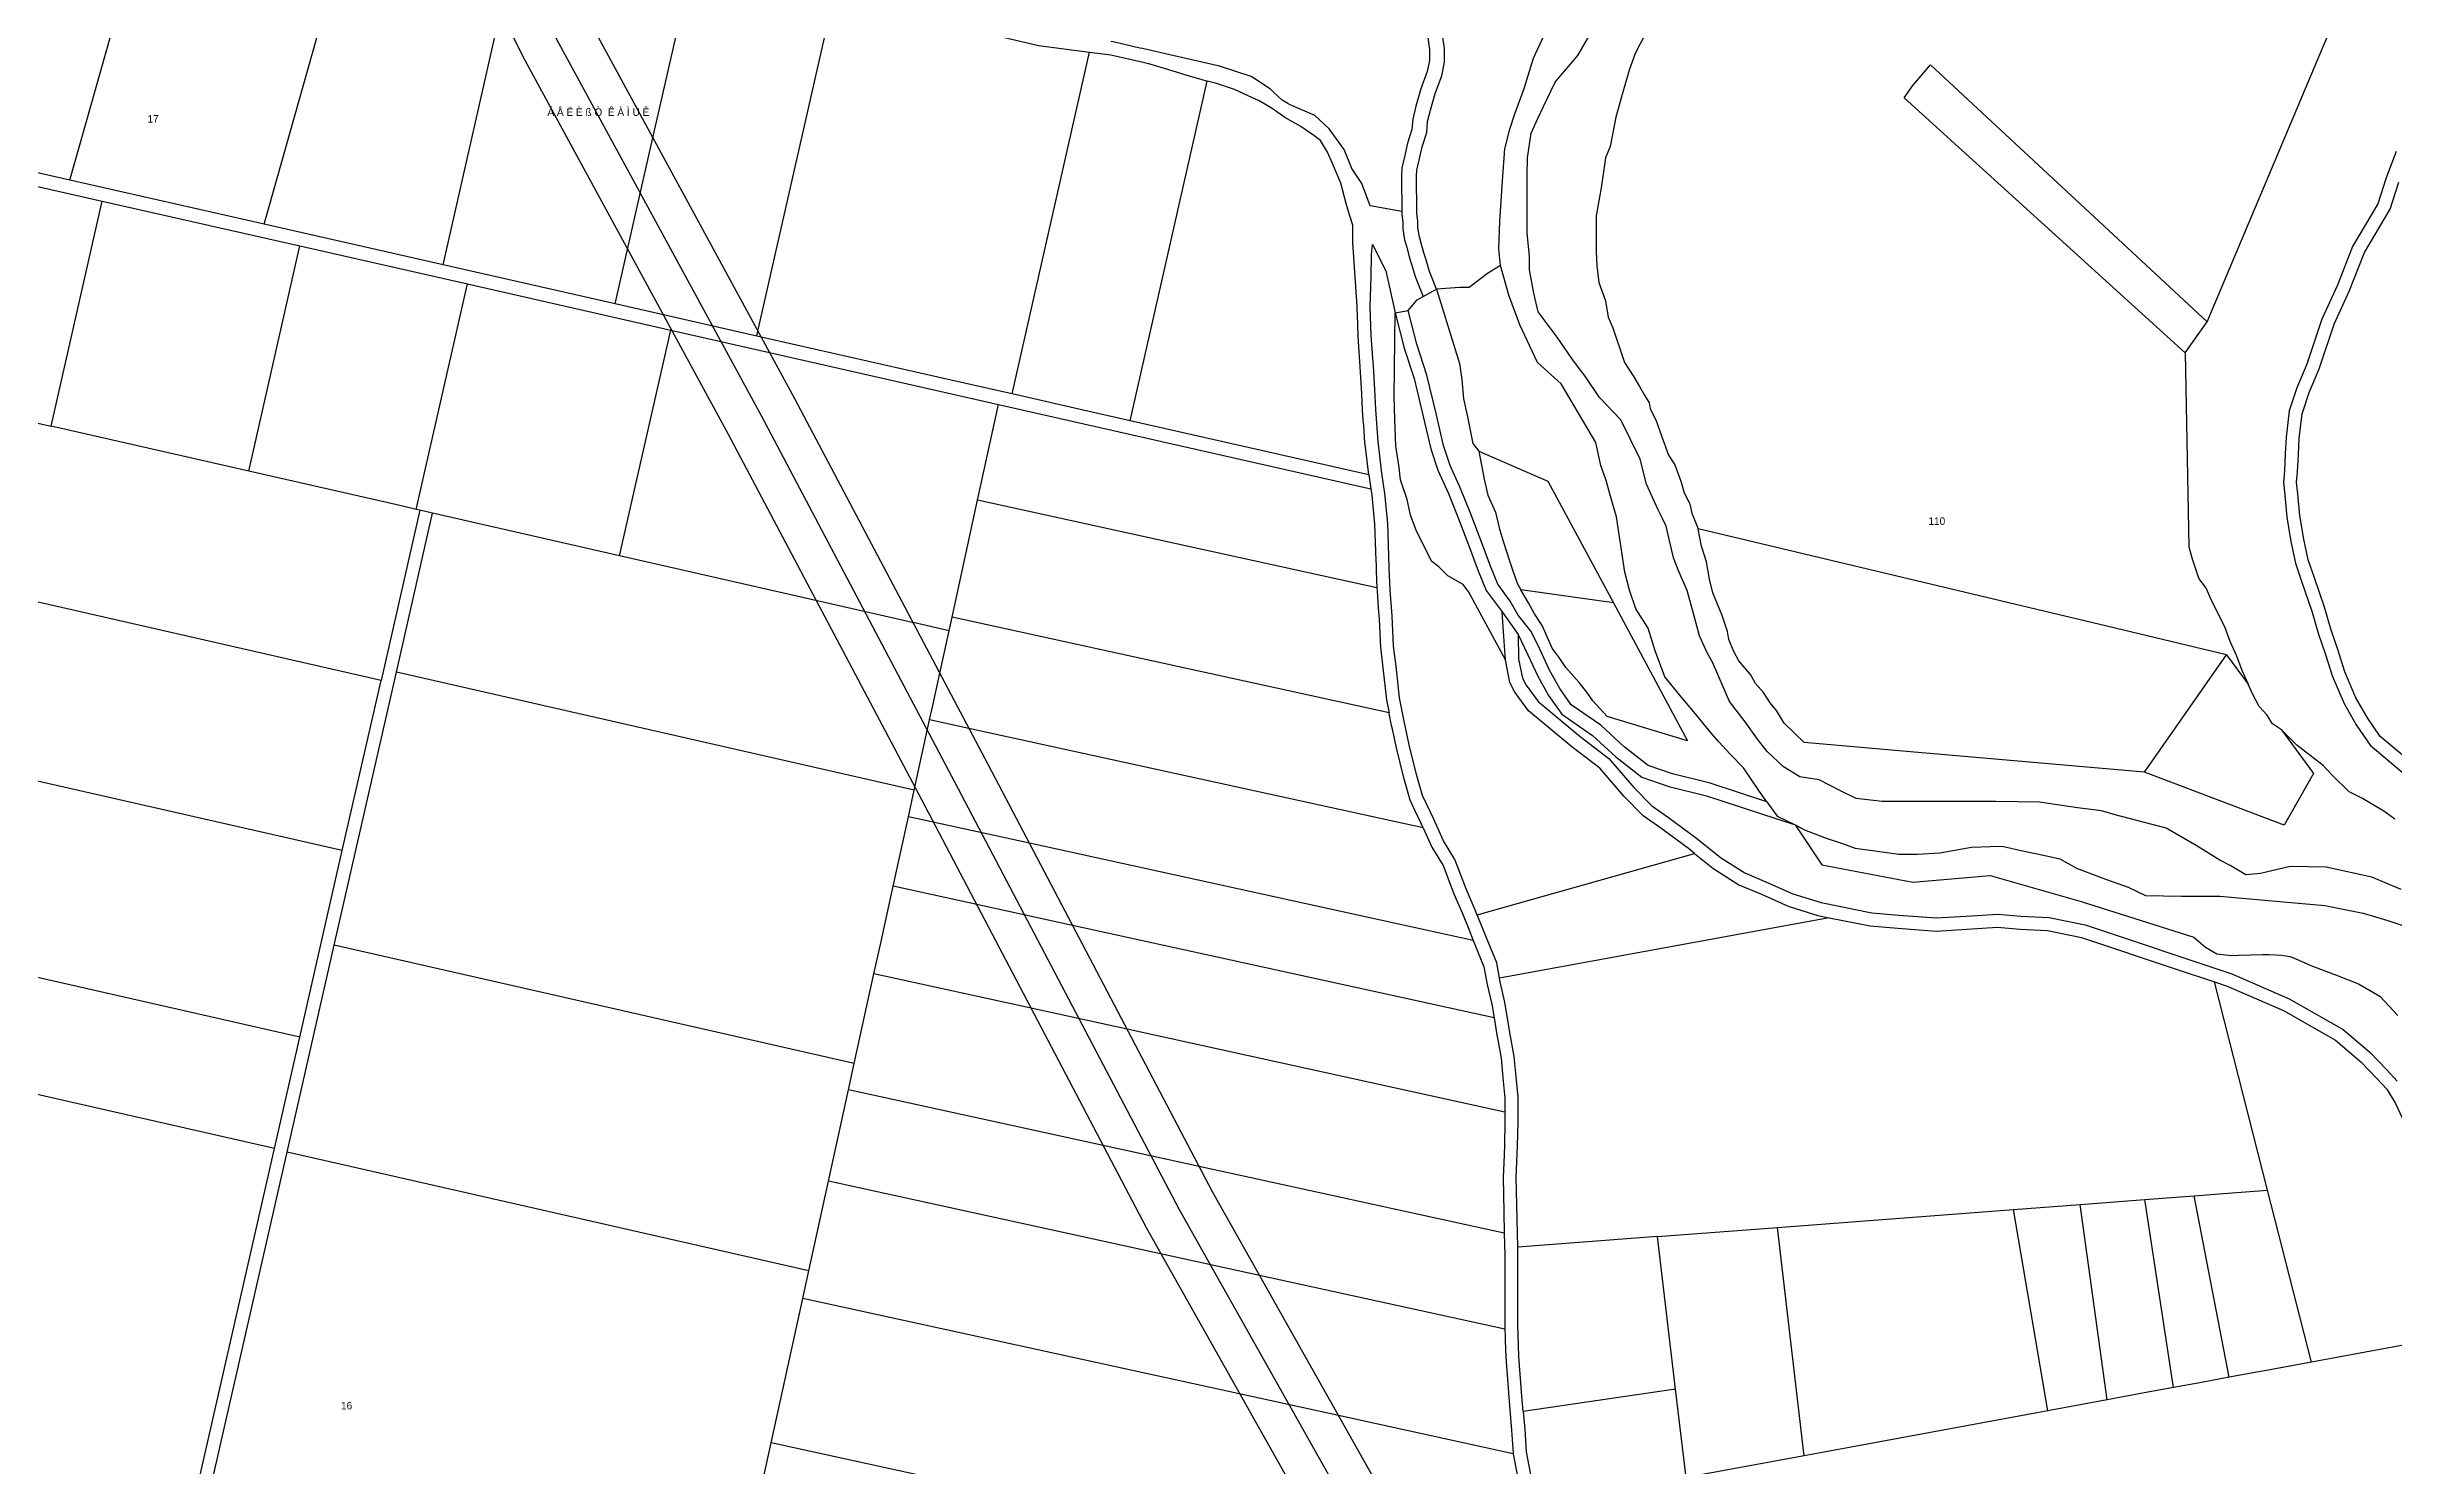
# Model space of a CAD drawing. Header units: metres. Extents: x 1082 to 7276, y 13258 to 20635.
# Drawn here: x 3964 to 4587, y 17077 to 17453 of the extents above; entities that cross this region are included whole.
import ezdxf

# ---------------------------------------------------------------- set-up
doc = ezdxf.new("R2010")
doc.units = ezdxf.units.M

msp = doc.modelspace()

# ---------------------------------------------------------------- linework, layer by layer
at = {"layer": '146'}
for points in [[(4350.07, 17395.25), (4349.65, 17399.67), (4349.89, 17406.94), (4350.62, 17417.721), (4351.23, 17426.24), (4352.6, 17431.5), (4353.85, 17435.26), (4356.34, 17442.279), (4358.84, 17450.301), (4362.71, 17458.69), (4369.1, 17467.221), (4377.62, 17479.5), (4391.77, 17497.051), (4396.02, 17502.99), (4399.07, 17512.67), (4403.99, 17522.49), (4405.1, 17525.131)], [(3970.21, 17417.91), (3993.47, 17500.199)], [(4021.83, 17406.211), (4045.05, 17488.391)], [(4537.7, 17380.32), (4578.09, 17476.119), (4584.34, 17490.961)], [(4069.32, 17395.43), (4088.29, 17479.06)], [(4115.04, 17385.07), (4125.04, 17429.16), (4134.72, 17471.859)], [(4152.65, 17376.539), (4152.94, 17377.85), (4173.09, 17466.66)], [(4173.09, 17466.66), (4196.68, 17460.94), (4203.26, 17459.381), (4211.79, 17457.359), (4215.01, 17456.6), (4227.42, 17453.66), (4240.97, 17451.9)], [(4330.79, 17455.67), (4331.25, 17452.631), (4331.23, 17449.69), (4330.63, 17446.75), (4328.93, 17442.131), (4327.63, 17437.529), (4326.79, 17434.15), (4326.55, 17431.41), (4325.38, 17427.76), (4324.6, 17424.1), (4323.92, 17421.221), (4323.77, 17419.25), (4323.77, 17415.34), (4323.9, 17412.961), (4323.92, 17409.57)], [(4333.1, 17389.019), (4331.2, 17393.65), (4330.32, 17396.779), (4329.69, 17398.66), (4329.05, 17401.17), (4328.55, 17402.92), (4328.17, 17405.301), (4328.16, 17406.93), (4327.91, 17409.19), (4327.9, 17413.07), (4327.77, 17415.449), (4327.76, 17419.09), (4327.88, 17420.59), (4328.51, 17423.221), (4329.25, 17426.731), (4330.5, 17430.619), (4330.75, 17433.5), (4331.49, 17436.5), (4332.74, 17440.891), (4334.49, 17445.65), (4335.24, 17449.289), (4335.23, 17452.92), (4334.72, 17456.43)], [(4589.19, 17229.609), (4581.48, 17232.85), (4569.34, 17235.49), (4559.8, 17235.74), (4551.89, 17233.859), (4548, 17233.481), (4543.85, 17235.981), (4541.09, 17237.359), (4534.8, 17241.24), (4526.88, 17245.881), (4513.31, 17249.381), (4509.67, 17250.5), (4503.26, 17251.25), (4493.21, 17252.75), (4481.54, 17253), (4456.8, 17252.99), (4451.4, 17252.99), (4444.5, 17253.731), (4440.22, 17255.869), (4434.69, 17258.75), (4429.54, 17259.5), (4425.26, 17262.131), (4420.86, 17266.26), (4418.34, 17269.519), (4415.07, 17274.15), (4410.92, 17279.539), (4406.37, 17289.93), (4404.99, 17292.44), (4402.97, 17296.949), (4401.33, 17302.84), (4399.68, 17308.981), (4397.41, 17313.99), (4396.02, 17317.619), (4394.12, 17326.019), (4393.12, 17328.09), (4391.99, 17330.43), (4390.97, 17332.529), (4388.83, 17337.17), (4387.18, 17343.81), (4382.01, 17354.33), (4376.35, 17360.221), (4372.57, 17365.85), (4371.1, 17367.83), (4369.04, 17370.609), (4365.14, 17376.25), (4360.1, 17383.01), (4358.96, 17387.9), (4357.82, 17394.16), (4357.81, 17397.67), (4357.17, 17403.94), (4357.16, 17411.58), (4357.14, 17419.221), (4357.26, 17423.859), (4358.25, 17430.381), (4360, 17434.26), (4361.5, 17437.519), (4364.63, 17443.91), (4370.64, 17451.051), (4374.27, 17457.32)], [(4388.58, 17456.82), (4385.83, 17451.56), (4384.21, 17447.17), (4382.21, 17440.029), (4380.72, 17434.641), (4379.23, 17426.869), (4377.98, 17423.869), (4376.86, 17415.85), (4375.5, 17408.449), (4375.51, 17403.32), (4375.52, 17398.93), (4375.65, 17395.17), (4376.16, 17390.789), (4377.93, 17385.9), (4378.69, 17381.519), (4379.95, 17378.76), (4382.98, 17369.49), (4385.5, 17365.731), (4387.02, 17363.1), (4388.34, 17360.869), (4389.54, 17358.84), (4389.79, 17357.211), (4391.3, 17354.33), (4392.82, 17350.07), (4394.71, 17344.94), (4396.35, 17342.31), (4397.99, 17338.051), (4398.75, 17335.16), (4400.39, 17331.91), (4400.9, 17329.529), (4402.59, 17325.33)], [(4220.4, 17361.17), (4240.97, 17451.9)], [(4240.97, 17451.9), (4246.65, 17451.16), (4255.19, 17449.24), (4256.67, 17448.9), (4262.85, 17447.08), (4267.06, 17445.721), (4270.49, 17444.711), (4272.24, 17444.25)], [(4323.92, 17409.57), (4315.5, 17411.09), (4313.26, 17417), (4310.61, 17421.029), (4308.57, 17426.08), (4304.57, 17431.51), (4300.82, 17435.109), (4294.22, 17437.91), (4293.59, 17438.279), (4292.12, 17439.15), (4289.86, 17441.31), (4289.01, 17442.119), (4284.63, 17445), (4283.9, 17445.471), (4275.44, 17448.19), (4263.42, 17450.971), (4255.05, 17452.85), (4254.35, 17453.01), (4247.26, 17454.609), (4246.59, 17454.699)], [(4251.78, 17354.051), (4272.24, 17444.25)], [(4315.13, 17339.69), (4314.42, 17345.66), (4314.11, 17348.24), (4313.76, 17352.83), (4313.66, 17354.17), (4313.46, 17356.82), (4313.23, 17361.211), (4312.94, 17366.981), (4312.29, 17376.519), (4312.09, 17382.301), (4312.04, 17383.789), (4312.02, 17384.369), (4312.02, 17384.41), (4310.92, 17401.33), (4310.92, 17405.94), (4310.04, 17408.76), (4309.13, 17411.699), (4307.72, 17417.131), (4305.49, 17422.35), (4304.17, 17425.4), (4302.33, 17428.449), (4300.49, 17429.801), (4297.07, 17432.17), (4292.86, 17434.539), (4289.44, 17436.92), (4286.01, 17438.949), (4283.12, 17440.301), (4279.44, 17442), (4274.43, 17443.69), (4272.24, 17444.25)], [(4531.91, 17372.07), (4457.27, 17439.82), (4459.56, 17443.07), (4464.28, 17448.529), (4537.7, 17380.32)], [(3918.33, 17426.09), (3978.81, 17412.369)], [(3970.21, 17417.91), (3920.64, 17429.16)], [(4587.87, 17425.56), (4585.28, 17418.5), (4583.08, 17411.641), (4576.35, 17400.279), (4572.32, 17390.039), (4568.17, 17380.981), (4564.17, 17369.051), (4561.55, 17362.779), (4559.47, 17356.66), (4558.7, 17349.65), (4558.46, 17345.221), (4558.22, 17340.731), (4557.98, 17337.699), (4558.36, 17334.289), (4558.88, 17328.49), (4559.92, 17321.99), (4561.22, 17316.211), (4562.88, 17311.231), (4565.53, 17303.5), (4567.3, 17297.359), (4569.07, 17292.211), (4570.99, 17286.119), (4574.09, 17278.94), (4577.32, 17273.279), (4581.02, 17267.891), (4592.35, 17258.381)], [(4021.83, 17406.211), (3970.21, 17417.91)], [(3965.25, 17352.59), (3978.81, 17412.369)], [(3978.81, 17412.369), (4031.29, 17400.471)], [(4594.7, 17260.981), (4583.64, 17270.26), (4580.29, 17275.15), (4577.22, 17280.51), (4574.27, 17287.35), (4572.39, 17293.301), (4570.63, 17298.42), (4568.86, 17304.551), (4566.2, 17312.359), (4564.58, 17317.15), (4563.35, 17322.65), (4562.35, 17328.92), (4561.84, 17334.65), (4561.46, 17337.76), (4561.71, 17340.49), (4561.95, 17345.029), (4562.19, 17349.369), (4562.91, 17355.9), (4564.82, 17361.551), (4567.45, 17367.81), (4571.43, 17379.69), (4575.54, 17388.67), (4579.5, 17398.74), (4586.29, 17410.19), (4588.58, 17417.359)], [(4069.32, 17395.43), (4021.83, 17406.211)], [(4323.92, 17409.57), (4323.92, 17408.961), (4324.18, 17406.699), (4324.17, 17404.981), (4324.64, 17402.051), (4325.19, 17400.131), (4325.85, 17397.529), (4326.5, 17395.6), (4327.42, 17392.35), (4329.58, 17387.051)], [(4017.72, 17340.641), (4031.29, 17400.471)], [(4031.29, 17400.471), (4075.78, 17390.381)], [(4343.9, 17222.83), (4343.2, 17224.551), (4340.94, 17229.801), (4337.99, 17237.56), (4334.94, 17242.481), (4332.33, 17248.41), (4329.36, 17254.57), (4327.77, 17260.15), (4325.88, 17267.99), (4324.62, 17273.85), (4323.24, 17280.519), (4322.35, 17288.85), (4321.72, 17294.18), (4321.33, 17302.289), (4320.81, 17309.051), (4320.56, 17315.019), (4320.55, 17315.15), (4320.15, 17326.85), (4319.37, 17334.721), (4318.61, 17340.119), (4317.59, 17348.58), (4316.95, 17357.051), (4316.77, 17360.6), (4316.43, 17367.19), (4315.78, 17376.699), (4315.52, 17384.381), (4315.75, 17392.231), (4315.87, 17398.221), (4316.06, 17400.881), (4319.62, 17393.81), (4322.12, 17382.711)], [(4115.04, 17385.07), (4069.32, 17395.43)], [(4350.07, 17395.25), (4346.65, 17393.16), (4341.76, 17389.4), (4339.25, 17389.4), (4333.1, 17389.019)], [(4420.85, 17252.85), (4418.87, 17255.609), (4414.59, 17261.869), (4411.07, 17265.5), (4408.03, 17268.84), (4406.16, 17270.891), (4401.38, 17276.779), (4398.1, 17280.779), (4393.7, 17286.051), (4391.17, 17292.94), (4389.28, 17298.949), (4386, 17304.09), (4384.36, 17309.1), (4383.1, 17313.859), (4380.93, 17328.519), (4379.59, 17333.039), (4378.15, 17338.16), (4376.76, 17342.17), (4375.37, 17348.31), (4366.17, 17363.85), (4359.88, 17369.481), (4355.21, 17379.5), (4352.31, 17387.4), (4350.07, 17395.25)], [(4062.21, 17330.51), (4075.78, 17390.381)], [(4075.78, 17390.381), (4129.77, 17378.141)], [(4325.57, 17383.33), (4327.95, 17386.131), (4329.58, 17387.051)], [(4329.58, 17387.051), (4333.1, 17389.019)], [(4333.1, 17389.019), (4339.16, 17369.221), (4339.8, 17364.961), (4340.31, 17359.83), (4341.33, 17355.06), (4342.72, 17348.051), (4344.33, 17345.94)], [(4152.65, 17376.539), (4115.04, 17385.07)], [(4351.39, 17290.57), (4341.67, 17308.58), (4340.16, 17310.58), (4336.14, 17312.84), (4333.75, 17315.221), (4331.86, 17316.721), (4329.97, 17320.35), (4327.7, 17324.99), (4326.19, 17329), (4325.3, 17333.131), (4323.53, 17338.391), (4323.15, 17341.65), (4322.26, 17347.289), (4321.99, 17354.43), (4321.85, 17360.449), (4322.12, 17382.711)], [(4322.12, 17382.711), (4325.57, 17383.33)], [(4322.12, 17382.711), (4324.54, 17373.359), (4327.19, 17365.24), (4329.58, 17355.16), (4331.62, 17346.57), (4333.44, 17340.9), (4336.24, 17334.699), (4338.87, 17328.231), (4341.89, 17320.369), (4344.17, 17314.221), (4346.28, 17308.981), (4350.54, 17303.34)], [(4420.85, 17252.85), (4405.79, 17257.789), (4395.76, 17260.289), (4389.32, 17262.539), (4382.94, 17267.449), (4376.74, 17273.25), (4368.85, 17278.66), (4365.81, 17282.961), (4363.11, 17287.83), (4360.49, 17293.42), (4358.26, 17298.119), (4354.82, 17302.43), (4352.69, 17306.15), (4349.36, 17310.69), (4347.43, 17315.481), (4345.17, 17321.6), (4342.13, 17329.519), (4339.46, 17336.08), (4336.71, 17342.16), (4334.99, 17347.51), (4332.98, 17355.971), (4330.56, 17366.18), (4327.9, 17374.34), (4325.57, 17383.33)], [(4531.91, 17372.07), (4537.7, 17380.32)], [(4116.18, 17318.211), (4129.77, 17378.141)], [(4129.77, 17378.141), (4156.03, 17372.18), (4216.84, 17358.391)], [(4220.4, 17361.17), (4217.62, 17361.801), (4200.7, 17365.641), (4153.8, 17376.269), (4152.65, 17376.539)], [(4531.91, 17372.07), (4532.88, 17320.551), (4533.77, 17317.42), (4535.54, 17312.039), (4537.42, 17309.529), (4538.81, 17306.4), (4542.34, 17299.381), (4543.73, 17295.5), (4545.5, 17291.619), (4546.89, 17287.859), (4548.58, 17284.109)], [(4211.26, 17332.92), (4216.84, 17358.391)], [(4216.84, 17358.391), (4315.66, 17335.981)], [(4251.78, 17354.051), (4239.24, 17356.9), (4220.4, 17361.17)], [(3953.75, 17355.211), (3965.25, 17352.59)], [(4017.72, 17340.641), (3965.25, 17352.59)], [(4315.13, 17339.69), (4251.78, 17354.051)], [(4344.33, 17345.94), (4345.75, 17338.529), (4346.77, 17334.269), (4348.79, 17329.76), (4349.8, 17325.25), (4350.81, 17322.119), (4352.45, 17316.85), (4353.46, 17313.971), (4354.6, 17310.711), (4355.49, 17309.17)], [(4344.33, 17345.94), (4362.65, 17338.051), (4380.12, 17305.67)], [(4062.21, 17330.51), (4058.16, 17331.43), (4054.74, 17332.211), (4017.72, 17340.641)], [(4315.13, 17339.69), (4315.14, 17339.67), (4315.66, 17335.981)], [(4063.14, 17330.289), (4062.21, 17330.51)], [(4204.47, 17301.881), (4211.26, 17332.92)], [(4317.28, 17309.711), (4211.26, 17332.92)], [(4315.66, 17335.981), (4315.9, 17334.301), (4316.66, 17326.619), (4316.91, 17319.369), (4317, 17316.82), (4317.04, 17315.76), (4317.04, 17315.67), (4317.1, 17314.09), (4317.28, 17309.711)], [(4063.14, 17330.289), (4052.85, 17285.1)], [(4056.94, 17287.31), (4066.55, 17329.519)], [(4066.55, 17329.519), (4063.14, 17330.289)], [(4116.18, 17318.211), (4066.55, 17329.519)], [(4430.72, 17268.641), (4425.37, 17273.779), (4423.35, 17277.16), (4421.71, 17279.16), (4419.95, 17281.92), (4417.81, 17284.301), (4416.43, 17286.68), (4414.92, 17288.56), (4413.4, 17290.31), (4412.02, 17292.82), (4410.76, 17295.949), (4410.38, 17298.08), (4408.99, 17302.34), (4406.46, 17308.35), (4405.62, 17311.961), (4404.81, 17316.619), (4403.42, 17320.76), (4402.59, 17325.33)], [(4542.89, 17291.881), (4509.2, 17299.91), (4402.59, 17325.33)], [(4203.68, 17298.289), (4194.11, 17300.461), (4193.92, 17300.51), (4190.45, 17301.301), (4116.18, 17318.211)], [(4052.85, 17285.1), (3943.46, 17310.01)], [(4317.28, 17309.711), (4317.32, 17308.84), (4317.65, 17304.4), (4317.87, 17301.359), (4318.23, 17293.891), (4318.88, 17288.449), (4319.78, 17279.99), (4320.51, 17276.481)], [(4380.12, 17305.67), (4355.49, 17309.17)], [(4399.71, 17269.029), (4378.4, 17275.51), (4374.63, 17279.65), (4372.99, 17282.029), (4370.98, 17284.529), (4367.45, 17288.539), (4365.69, 17291.17), (4363.8, 17293.68), (4361.15, 17299.69), (4359.14, 17302.82), (4357.5, 17305.699), (4355.49, 17309.17)], [(4380.12, 17305.67), (4399.71, 17269.029)], [(4203.68, 17298.289), (4204.47, 17301.881)], [(4320.51, 17276.481), (4204.47, 17301.881)], [(4350.54, 17303.34), (4354.78, 17297.279)], [(4351.39, 17290.57), (4350.98, 17296.769), (4350.54, 17303.34)], [(4198.51, 17274.67), (4199.34, 17278.471), (4201.21, 17287.029), (4203.68, 17298.289)], [(4354.78, 17297.279), (4357.32, 17291.93), (4359.99, 17286.24), (4362.84, 17281.09), (4366.35, 17276.119), (4374.55, 17270.51), (4380.68, 17264.779), (4387.63, 17259.43), (4394.76, 17256.93), (4404.83, 17254.42), (4428.3, 17246.721)], [(4354.78, 17297.279), (4354.86, 17290.779), (4355.94, 17285.74), (4356.91, 17283.82), (4360.09, 17279.471), (4371.22, 17270.24), (4378.88, 17264.391), (4385.51, 17256.65), (4390.26, 17251.801), (4394.67, 17248.75), (4402.14, 17243.199), (4408.51, 17238.109), (4414.97, 17233.981), (4420.75, 17231.529), (4427.71, 17228.43), (4435.19, 17226.109), (4448.7, 17223.4), (4455.87, 17222.779), (4465.79, 17222.051), (4473.71, 17222.539), (4482.12, 17223.051), (4488.26, 17222.551), (4495.76, 17222.17), (4505.29, 17220.25), (4544.29, 17207.17), (4559.52, 17200.59), (4573.83, 17192.449), (4580.94, 17186.4), (4585.42, 17181.69), (4588.18, 17178.68)], [(4040.44, 17214.85), (4056.94, 17287.31)], [(4194.42, 17256), (4056.94, 17287.31)], [(4401.57, 17239.17), (4400, 17240.44), (4392.63, 17245.91), (4387.99, 17249.109), (4382.92, 17254.289), (4376.46, 17261.83), (4369.04, 17267.5), (4357.52, 17277.06), (4353.91, 17281.981), (4352.61, 17284.57), (4351.39, 17290.57)], [(4521.04, 17260.769), (4542.89, 17291.881)], [(4542.89, 17291.881), (4548.58, 17284.109)], [(4042.55, 17239.91), (4052.85, 17285.1)], [(4557.48, 17271.949), (4555.08, 17273.58), (4553.56, 17275.961), (4551.55, 17278.211), (4549.66, 17281.721), (4548.58, 17284.109)], [(4194.42, 17256), (4198.51, 17274.67)], [(4329.59, 17245.961), (4208.95, 17272.381), (4198.51, 17274.67)], [(4329.59, 17245.961), (4329.15, 17246.949), (4327.19, 17251.01), (4326.07, 17253.32), (4324.38, 17259.26), (4322.47, 17267.211), (4321.48, 17271.81), (4321.19, 17273.131), (4320.54, 17276.289), (4320.51, 17276.481)], [(4521.04, 17260.769), (4462.98, 17265.83), (4457.89, 17266.269), (4430.72, 17268.641)], [(4557.48, 17271.949), (4565.92, 17260.42), (4558.21, 17246.68), (4521.04, 17260.769)], [(4587.52, 17248.279), (4584.63, 17250.41), (4578.97, 17253.789), (4575.45, 17255.539), (4570.92, 17259.93), (4568.53, 17262.56), (4563.88, 17266.06), (4561.49, 17267.94), (4557.48, 17271.949)], [(4042.55, 17239.91), (3933.16, 17264.82)], [(4192.87, 17248.92), (4194.42, 17256)], [(4420.85, 17252.85), (4423.53, 17249.09), (4428.3, 17246.721)], [(4188.83, 17230.49), (4192.87, 17248.92)], [(4342.87, 17216.08), (4225, 17241.891), (4192.87, 17248.92)], [(4329.59, 17245.961), (4331.84, 17240.85), (4334.84, 17236), (4337.7, 17228.481), (4339.98, 17223.199), (4341.67, 17219.039), (4342.87, 17216.08)], [(4428.3, 17246.721), (4435.44, 17236.17), (4459.58, 17231.57), (4480.13, 17233.289), (4504.26, 17226.391), (4534.22, 17216.93), (4537.24, 17214.301), (4540.26, 17212.551), (4544.15, 17212.051), (4546.03, 17212.18), (4552.44, 17212.31), (4554.19, 17212.31), (4557.46, 17212.18), (4559.72, 17211.81), (4561.86, 17210.93), (4565.25, 17209.43), (4572.54, 17206.67), (4577.94, 17204.551), (4583.6, 17201.289), (4588.38, 17196.16)], [(4428.3, 17246.721), (4430.82, 17245.461), (4436.6, 17243.211), (4440.88, 17241.83), (4444.27, 17240.58), (4450.8, 17239.711), (4455.82, 17238.961), (4460.85, 17238.961), (4466.75, 17239.34), (4475.16, 17240.84), (4480.18, 17240.971), (4483.32, 17241.1), (4488.72, 17239.85), (4494.25, 17238.721), (4498.64, 17237.721), (4503.04, 17235.221), (4510.96, 17232.211), (4516.74, 17230.211), (4521.39, 17227.961), (4530.93, 17227.83), (4541.1, 17227.84), (4568.98, 17225.34), (4579.16, 17223.34), (4585.69, 17221.34), (4590.22, 17219.84)], [(4031.27, 17190.381), (4042.55, 17239.91)], [(4343.9, 17222.83), (4401.57, 17239.17)], [(4401.57, 17239.17), (4406.46, 17235.26), (4413.33, 17230.869), (4419.36, 17228.32), (4426.48, 17225.15), (4430.09, 17224.029), (4434.33, 17222.721), (4437.38, 17222.1)], [(4183.74, 17207.199), (4185.62, 17215.801), (4188.83, 17230.49)], [(4348.37, 17195.551), (4236.47, 17220.051), (4188.83, 17230.49)], [(4349.83, 17206.01), (4349.08, 17210.09), (4346.37, 17216.769), (4343.9, 17222.83)], [(4437.38, 17222.1), (4349.83, 17206.01)], [(4437.38, 17222.1), (4448.2, 17219.93), (4455.59, 17219.289), (4465.77, 17218.539), (4473.92, 17219.051), (4482.08, 17219.551), (4488, 17219.06), (4495.32, 17218.69), (4504.38, 17216.859), (4529.48, 17208.44), (4539.64, 17205.039)], [(4031.27, 17190.381), (3921.88, 17215.289)], [(4027.92, 17159.869), (4040.44, 17214.85)], [(4178.52, 17183.4), (4040.44, 17214.85)], [(4342.87, 17216.08), (4343.12, 17215.449), (4345.7, 17209.1), (4346.57, 17204.35), (4347.8, 17199.131), (4348.37, 17195.551)], [(4178.52, 17183.4), (4183.74, 17207.199)], [(4351.25, 17170.519), (4250.95, 17192.481), (4183.74, 17207.199)], [(4354.66, 17134.631), (4354.28, 17153.19), (4354.64, 17161.43), (4354.75, 17167.99), (4354.74, 17174.471), (4354.22, 17179.949), (4353.7, 17185.279), (4352.55, 17191.6), (4351.27, 17199.66), (4350, 17205.07), (4349.83, 17206.01)], [(4553.77, 17149.779), (4539.64, 17205.039)], [(4539.64, 17205.039), (4543.03, 17203.9), (4557.96, 17197.461), (4571.81, 17189.57), (4578.54, 17183.85), (4582.86, 17179.301), (4585.39, 17176.539), (4587.77, 17172.76), (4589.54, 17169), (4591.17, 17162.699), (4594.2, 17154.029), (4597.33, 17142.881), (4600.38, 17126.981), (4604.18, 17113.019), (4604.61, 17111.359)], [(4348.37, 17195.551), (4349.1, 17191.01), (4349.25, 17190.15), (4350.23, 17184.801), (4350.73, 17179.65), (4350.73, 17179.609), (4351.24, 17174.31), (4351.25, 17170.519)], [(4024.54, 17160.83), (4031.27, 17190.381)], [(4024.54, 17160.83), (3915.15, 17185.74)], [(4177, 17176.44), (4178.52, 17183.4)], [(4171.68, 17152.16), (4177, 17176.44)], [(4351.08, 17138.32), (4270.09, 17156.06), (4177, 17176.44)], [(4351.25, 17170.519), (4351.25, 17168.01), (4351.14, 17161.539), (4350.95, 17157.019), (4350.78, 17153.24), (4350.97, 17143.91), (4351.08, 17138.32)], [(3988.12, 16985.131), (4027.92, 17159.869)], [(4001.78, 17060.891), (4024.54, 17160.83)], [(4166.46, 17128.32), (4027.92, 17159.869)], [(4166.46, 17128.32), (4171.68, 17152.16)], [(4351.27, 17112.83), (4286.13, 17127.1), (4171.68, 17152.16)], [(4534.31, 17148.301), (4542.07, 17148.891), (4553.77, 17149.779)], [(4565.44, 17104.131), (4553.77, 17149.779)], [(4423.6, 17139.881), (4486.28, 17144.65)], [(4486.28, 17144.65), (4504.04, 17146)], [(4495.43, 17091.199), (4486.28, 17144.65)], [(4504.04, 17146), (4521.15, 17147.301)], [(4511.2, 17094.109), (4504.04, 17146)], [(4521.15, 17147.301), (4529.4, 17147.93), (4534.31, 17148.301)], [(4528.78, 17097.359), (4521.15, 17147.301)], [(4543.52, 17100.08), (4534.31, 17148.301)], [(4351.08, 17138.32), (4351.2, 17132.519), (4351.24, 17114.09), (4351.27, 17112.83)], [(4391.76, 17137.449), (4354.66, 17134.631)], [(4391.76, 17137.449), (4423.6, 17139.881)], [(4396.56, 17096.971), (4391.76, 17137.449)], [(4430.74, 17079.26), (4423.6, 17139.881)], [(4356.13, 17091.019), (4355.77, 17095.09), (4355, 17105.57), (4354.73, 17114.15), (4354.7, 17132.56), (4354.66, 17134.631)], [(4164.87, 17121.039), (4166.46, 17128.32)], [(4156.48, 17082.721), (4164.87, 17121.039)], [(4353.47, 17079.74), (4307.07, 17089.9), (4164.87, 17121.039)], [(4351.27, 17112.83), (4351.34, 17110.881), (4351.37, 17109.84), (4351.51, 17105.391), (4352.28, 17094.81), (4353.05, 17086.051), (4353.46, 17079.82), (4353.47, 17079.74)], [(4604.61, 17111.359), (4565.44, 17104.131)], [(4543.52, 17100.08), (4535.78, 17098.65), (4528.78, 17097.359)], [(4565.44, 17104.131), (4555.86, 17102.359), (4543.52, 17100.08)], [(4396.56, 17096.971), (4356.13, 17091.019)], [(4399.35, 17073.461), (4396.56, 17096.971)], [(4511.2, 17094.109), (4495.43, 17091.199)], [(4528.78, 17097.359), (4520.54, 17095.84), (4511.2, 17094.109)], [(4356.13, 17091.019), (4356.54, 17086.31), (4356.92, 17080.26), (4358.44, 17072.44), (4359.38, 17066.08)], [(4495.43, 17091.199), (4430.74, 17079.26)], [(4148.78, 17047.58), (4156.48, 17082.721)], [(4361.89, 17037.75), (4332.83, 17044.109), (4156.48, 17082.721)], [(4353.47, 17079.74), (4354.99, 17071.85), (4355.19, 17070.461), (4356.26, 17063.31), (4356.65, 17061.551), (4358.43, 17053.34), (4358.47, 17053.17), (4360.58, 17044.211), (4360.87, 17042.769), (4361.89, 17037.75)], [(4430.74, 17079.26), (4399.35, 17073.461)]]:
    msp.add_lwpolyline(points, dxfattribs=at)
at = {"layer": '171'}
for points in [[(3996.96, 17670.83), (4057.86, 17561.891), (4108.28, 17459.949), (4162.67, 17359.971), (4213.99, 17262.85), (4273.57, 17149.43), (4332.9, 17044), (4383.17, 16952.81), (4439.42, 16850.769), (4492.28, 16754.31), (4547.6, 16657.471), (4603.43, 16555.49), (4656.3, 16458.59)], [(3979.5, 17661.07), (4040.16, 17552.57), (4090.54, 17450.721), (4145.04, 17350.519), (4196.32, 17253.471), (4255.99, 17139.891), (4315.36, 17034.369), (4365.66, 16943.16), (4421.83, 16841.25), (4474.82, 16744.551), (4530.14, 16647.721), (4586.23, 16545.26), (4638.75, 16449.01)]]:
    msp.add_lwpolyline(points, dxfattribs=at)
at = {"layer": '48'}
msp.add_lwpolyline([(3988.23, 17665.949), (4049.01, 17557.231), (4099.41, 17455.34), (4153.86, 17355.25), (4205.16, 17258.16), (4264.78, 17144.66), (4324.13, 17039.18), (4374.41, 16947.99), (4430.62, 16846.01), (4483.55, 16749.43), (4538.87, 16652.6), (4594.83, 16550.369), (4647.52, 16453.801)], dxfattribs=at)

# ---------------------------------------------------------------- texts
at = {"layer": 'TEXT25'}
for s, p in [('Á Å Ë È ß Ò  Ê À Ì Ú Ê', (4097.03, 17434.99)), ('17', (3990.84, 17433.199)), ('110', (4463.71, 17326.4)), ('16', (4042.22, 17091.561))]:
    msp.add_text(s, height=2, dxfattribs=at).set_placement(p)

doc.saveas('drawing.dxf')
